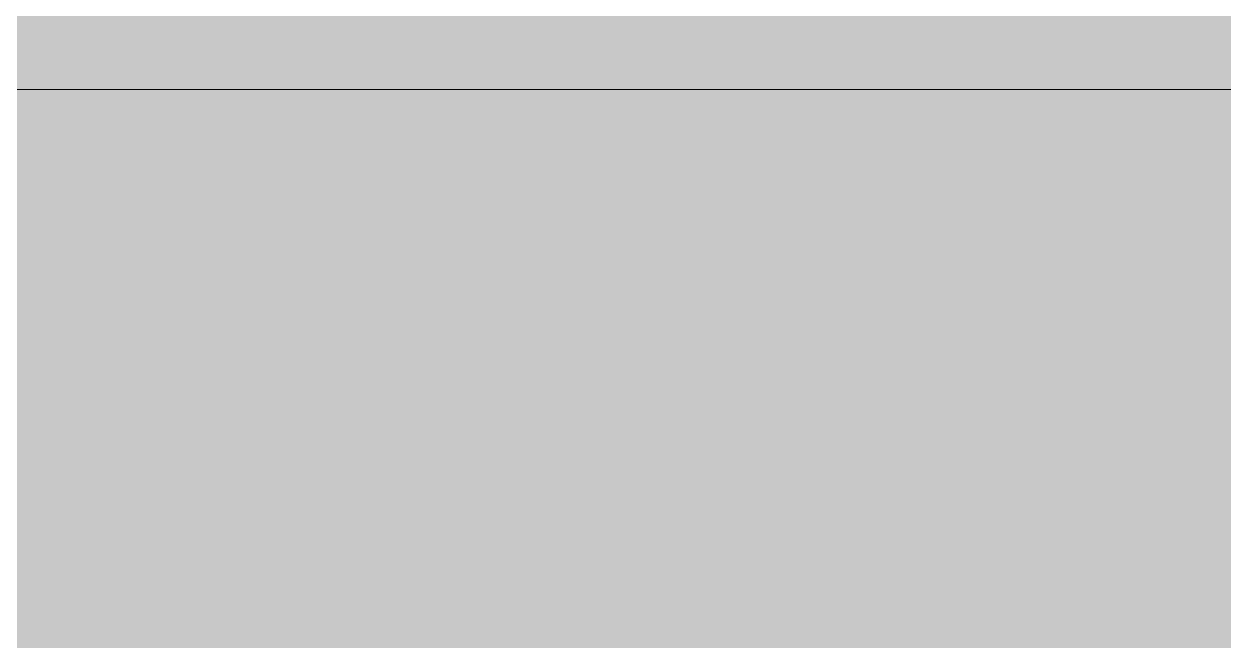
# Model space of a CAD drawing. Header units: inches. Extents: x -4110 to -1807, y 11006 to 12281.
# Drawn here: x -3821.443 to -3818.699, y 11127.929 to 11129.339 of the extents above; entities that cross this region are included whole.
import ezdxf

# ---------------------------------------------------------------- set-up
doc = ezdxf.new("R2010")
doc.units = ezdxf.units.IN
doc.header["$MEASUREMENT"] = 0
for name, color, linetype, lineweight in [('A-WALL', 113, 'Continuous', 18), ('A-WALL-PATT-5', 111, 'Continuous', 9), ('I-WALL-4', 2, 'Continuous', 5)]:
    doc.layers.add(name, color=color, linetype=linetype, lineweight=lineweight)

msp = doc.modelspace()

# ---------------------------------------------------------------- hatches: boundary and pattern name
at = {"layer": 'A-WALL-PATT-5'}
h = msp.add_hatch(dxfattribs=at)
h.set_pattern_fill('FP_1', color=256, style=0, pattern_type=2)
h.set_pattern_definition([(161.57, (0.32, 0.32), (-2.560496185, -0.000537386), [0, -18.214, 2.022, 0]), (18.43, (-0.32, 0.32), (-2.560496185, 0.000537386), [0, -18.214, 2.022, 0]), (108.43, (0.32, 0.32), (1.27922091, -6.400876726), [6.07, -14.166]), (71.57, (-0.32, 0.32), (1.27922091, 6.400876726), [6.07, -14.166])])
h.paths.add_polyline_path([(-3578.5583, 11123.6894), (-3486.6737, 11123.6903), (-3486.6737, 11129.1894), (-3823.8237, 11129.1894), (-3823.8237, 11123.6894), (-3584.4237, 11123.6894)], flags=0)
at = {"layer": 'I-WALL-4'}
h = msp.add_hatch(color=256, dxfattribs=at)
h.paths.add_polyline_path([(-3486.6737, 11129.1894), (-3486.6737, 11129.8144), (-3634.5737, 11129.8144), (-3634.5737, 11129.1894), (-3487.2987, 11129.1894)], flags=0)
h.paths.add_polyline_path([(-3638.1145, 11129.1894), (-3638.0737, 11129.1894), (-3638.0941, 11129.8144), (-3823.8237, 11129.8144), (-3823.8237, 11129.1894), (-3687.7516, 11129.1894)], flags=0)

# ---------------------------------------------------------------- linework, layer by layer
at = {"layer": 'A-WALL'}
msp.add_line((-3823.8237, 11129.1894), (-3638.0737, 11129.1894), dxfattribs=at)

doc.saveas('drawing.dxf')
